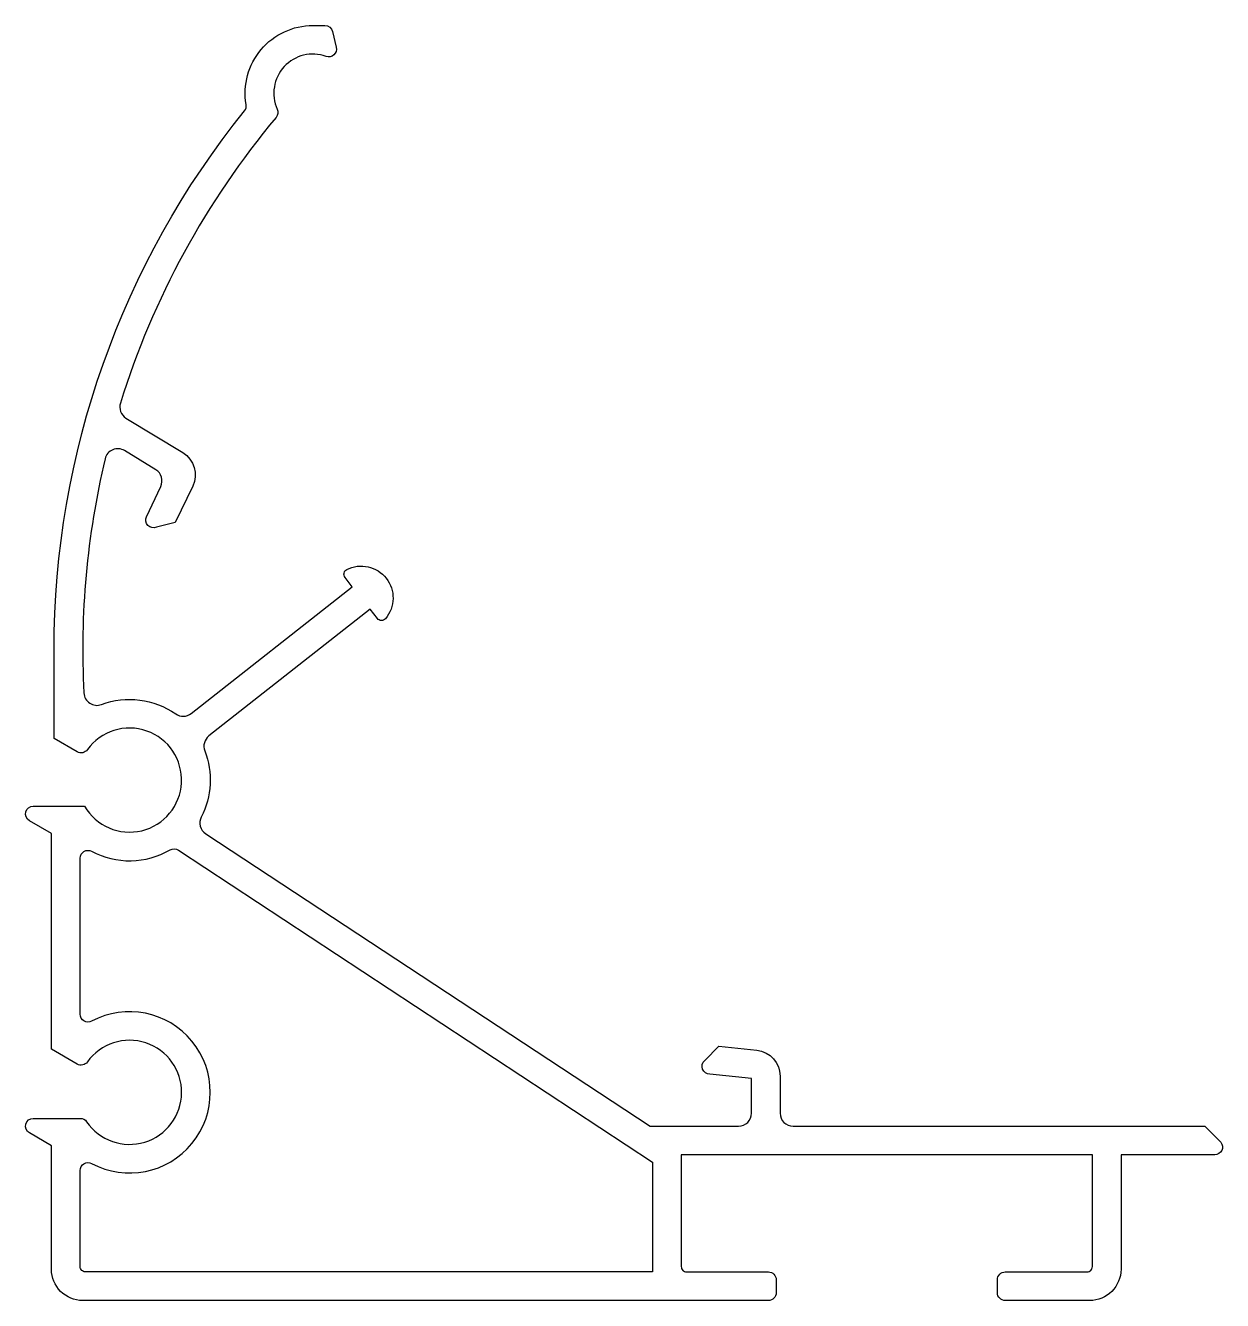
# Model space of a CAD drawing. Extents: x 142.3 to 188.3, y 181.1 to 230.1.
import ezdxf

# ---------------------------------------------------------------- set-up
doc = ezdxf.new("R2010")
doc.units = 0
doc.header["$LTSCALE"] = 15
doc.layers.get('0').update_dxf_attribs({"linetype": 'CONTINUOUS'})

msp = doc.modelspace()

# ---------------------------------------------------------------- linework, layer by layer
at = {"color": 0, "linetype": 'BYBLOCK', "ltscale": 0.05}
for points in [[(143.418, 202.654), (143.418, 206.059, -0.171384), (150.737, 226.782, 0.215301), (150.799, 227.02, -0.464721), (153.362, 230.059), (153.825, 230.059, -0.34677), (154.116, 229.829), (154.263, 229.223, -0.597293), (153.87, 228.87, 0.662247), (151.994, 226.842, -0.287561), (151.951, 226.527, 0.098951), (145.963, 215.55, 0.343884), (146.18, 214.974), (148.362, 213.642, -0.383864), (148.744, 212.36), (148.075, 210.952), (147.356, 210.778, -0.689366), (146.967, 211.182), (147.517, 212.346, 0.383363), (147.326, 212.986), (146.124, 213.72, 0.509964), (145.377, 213.408, 0.071199), (144.561, 204.406, 0.506673), (145.235, 203.963, -0.246119), (148.09, 203.602, 0.329955), (148.685, 203.62), (154.878, 208.491), (154.597, 208.849, -0.472975), (154.664, 209.151, -0.820652), (156.149, 207.262, -0.472975), (155.84, 207.268), (155.558, 207.626), (149.365, 202.755, 0.329955), (149.208, 202.181, -0.214663), (149.075, 199.64, 0.383305), (149.245, 198.993), (166.318, 187.759), (169.718, 187.759, 0.414214), (170.218, 188.259), (170.218, 189.59), (168.618, 189.759, -0.695896), (168.423, 190.286), (168.965, 190.828), (170.423, 190.675, -0.383864), (171.318, 189.68), (171.318, 188.259, 0.414214), (171.818, 187.759), (187.639, 187.759), (188.258, 187.139, -0.61927), (188.018, 186.659), (184.418, 186.659), (184.418, 182.259, -0.414214), (183.218, 181.059), (179.968, 181.059, -0.414214), (179.668, 181.359), (179.668, 181.859, -0.414214), (179.968, 182.159), (183.118, 182.159, 0.414214), (183.318, 182.359), (183.318, 186.659), (167.518, 186.659), (167.518, 182.359, 0.414214), (167.718, 182.159), (170.868, 182.159, -0.414214), (171.168, 181.859), (171.168, 181.359, -0.414214), (170.868, 181.059), (144.518, 181.059, -0.414214), (143.318, 182.259), (143.318, 187.008), (142.472, 187.497, -0.773056), (142.618, 188.059), (144.421, 188.059, -0.247394), (144.669, 187.928, 3.16191), (144.696, 190.228, -0.384946), (144.303, 190.144), (143.318, 190.712), (143.318, 199.008), (142.472, 199.497, -0.773056), (142.618, 200.059), (144.586, 200.059, 3.387672), (144.696, 202.228, -0.384946), (144.303, 202.144)], [(166.418, 186.376), (166.418, 182.159), (144.618, 182.159, -0.414214), (144.418, 182.359), (144.418, 186.059, -0.56619), (144.86, 186.323, 1.666667), (144.86, 191.794, -0.56619), (144.418, 192.059), (144.418, 198.059, -0.56619), (144.86, 198.323, 0.259706), (147.876, 198.378, -0.284418), (148.192, 198.37)]]:
    msp.add_lwpolyline(points, format="xyb", close=True, dxfattribs=at)

doc.saveas('drawing.dxf')
